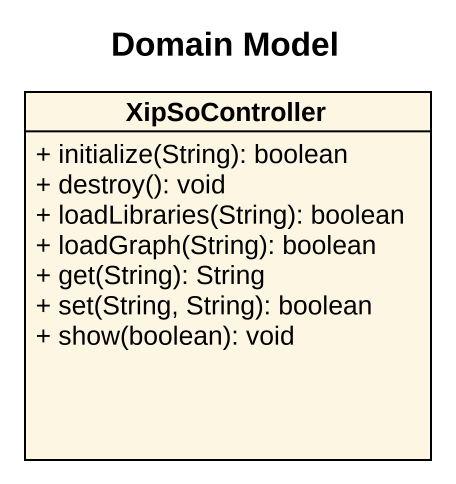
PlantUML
@startuml
title Domain Model
hide circle
hide empty members
skinparam classAttributeIconSize 0
class XipSoController {
  + initialize(String): boolean
  + destroy(): void
  + loadLibraries(String): boolean
  + loadGraph(String): boolean
  + get(String): String
  + set(String, String): boolean
  + show(boolean): void
}
@enduml
